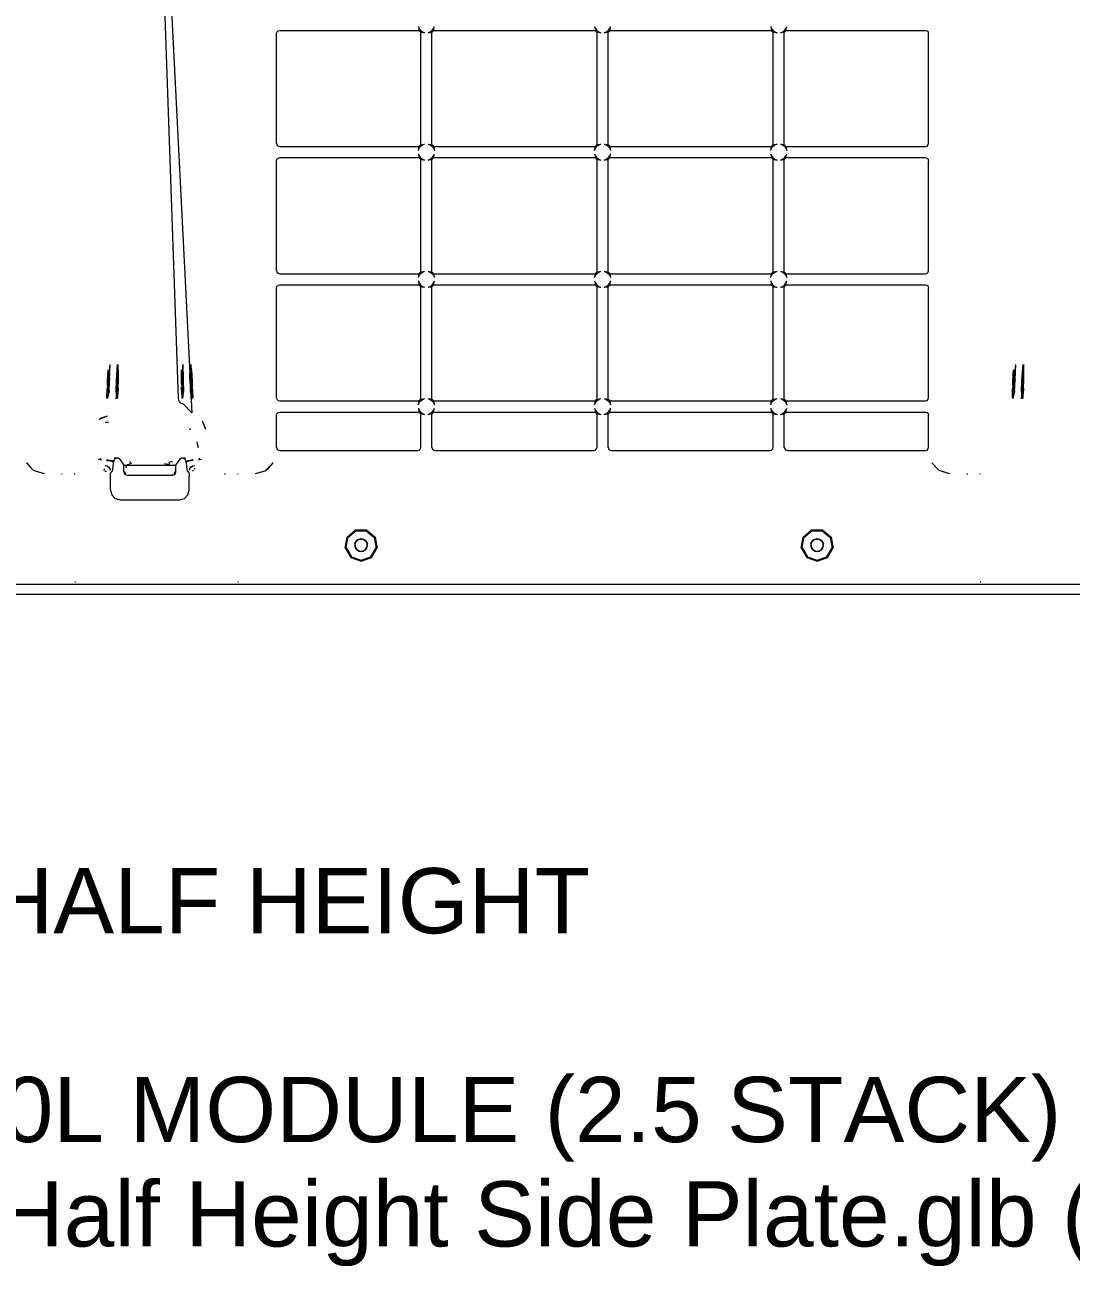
# Model space of a CAD drawing. Header units: millimetres. Extents: x 0 to 1729, y -270 to 583.
# Drawn here: x 610.7 to 931.4, y -206 to 174.5 of the extents above; entities that cross this region are included whole.
import ezdxf

# ---------------------------------------------------------------- set-up
doc = ezdxf.new("R2010")
doc.units = ezdxf.units.MM
doc.layers.add('OUTLINE', color=7, linetype='Continuous')
doc.layers.add('TITLE', color=7, linetype='Continuous')
doc.styles.add('ARIAL', font='arial.ttf')

msp = doc.modelspace()

# ---------------------------------------------------------------- linework, layer by layer
at = {"layer": 'OUTLINE', "lineweight": 13}
for p, q in [((649, 310.15), (657.72, 59.91)), ((649, 310.15), (661.87, 55.57)), ((687.81, 171.81), (687.95, 172.3)), ((687.81, 138.19), (687.81, 171.81)), ((687.95, 172.3), (688.31, 172.67)), ((688.31, 172.67), (688.82, 172.8)), ((688.82, 172.8), (731.46, 172.8)), ((731.3, 173.98), (731.35, 173.8)), ((731.3, 173.98), (731.46, 173.49)), ((731.35, 173.8), (731.4, 173.64)), ((731.4, 173.64), (731.44, 173.53)), ((731.44, 173.53), (731.46, 173.48)), ((731.46, 173.49), (731.98, 172.73)), ((731.46, 173.48), (731.46, 172.8)), ((731.46, 172.8), (731.64, 172.59)), ((731.64, 172.59), (731.84, 172.39)), ((731.84, 172.39), (732.05, 172.21)), ((731.98, 172.73), (732.74, 172.21)), ((732.05, 137.79), (732.05, 172.21)), ((732.05, 172.21), (732.73, 172.21)), ((732.73, 172.21), (732.78, 172.19)), ((732.74, 172.21), (733.23, 172.05)), ((732.78, 172.19), (732.89, 172.15)), ((732.89, 172.15), (733.05, 172.1)), ((733.05, 172.1), (733.23, 172.05)), ((734.27, 172.05), (734.76, 172.21)), ((734.27, 172.05), (734.45, 172.1)), ((734.45, 172.1), (734.61, 172.15)), ((734.61, 172.15), (734.72, 172.19)), ((734.72, 172.19), (734.77, 172.21)), ((734.76, 172.21), (735.52, 172.73)), ((734.77, 172.21), (735.45, 172.21)), ((735.45, 172.21), (735.66, 172.39)), ((735.45, 137.79), (735.45, 172.21)), ((735.52, 172.73), (736.04, 173.49)), ((735.66, 172.39), (735.86, 172.59)), ((735.86, 172.59), (736.04, 172.8)), ((736.04, 173.49), (736.2, 173.98)), ((736.04, 173.48), (736.06, 173.53)), ((736.04, 172.8), (736.04, 173.48)), ((736.04, 172.8), (785.46, 172.8)), ((736.06, 173.53), (736.1, 173.64)), ((736.1, 173.64), (736.15, 173.8)), ((736.15, 173.8), (736.2, 173.98)), ((785.3, 173.98), (785.35, 173.8)), ((785.3, 173.98), (785.46, 173.49)), ((785.35, 173.8), (785.4, 173.64)), ((785.4, 173.64), (785.44, 173.53)), ((785.44, 173.53), (785.46, 173.48)), ((785.46, 173.49), (785.98, 172.73)), ((785.46, 173.48), (785.46, 172.8)), ((785.46, 172.8), (785.64, 172.59)), ((785.64, 172.59), (785.84, 172.39)), ((785.84, 172.39), (786.05, 172.21)), ((785.98, 172.73), (786.74, 172.21)), ((786.05, 137.79), (786.05, 172.21)), ((786.05, 172.21), (786.73, 172.21)), ((786.73, 172.21), (786.78, 172.19)), ((786.74, 172.21), (787.23, 172.05)), ((786.78, 172.19), (786.89, 172.15)), ((786.89, 172.15), (787.05, 172.1)), ((787.05, 172.1), (787.23, 172.05)), ((788.27, 172.05), (788.76, 172.21)), ((788.27, 172.05), (788.45, 172.1)), ((788.45, 172.1), (788.61, 172.15)), ((788.61, 172.15), (788.72, 172.19)), ((788.72, 172.19), (788.77, 172.21)), ((788.76, 172.21), (789.52, 172.73)), ((788.77, 172.21), (789.45, 172.21)), ((789.45, 172.21), (789.66, 172.39)), ((789.45, 137.79), (789.45, 172.21)), ((789.52, 172.73), (790.04, 173.49)), ((789.66, 172.39), (789.86, 172.59)), ((789.86, 172.59), (790.04, 172.8)), ((790.04, 173.49), (790.2, 173.98)), ((790.04, 173.48), (790.06, 173.53)), ((790.04, 172.8), (790.04, 173.48)), ((790.04, 172.8), (839.46, 172.8)), ((790.06, 173.53), (790.1, 173.64)), ((790.1, 173.64), (790.15, 173.8)), ((790.15, 173.8), (790.2, 173.98)), ((839.3, 173.98), (839.35, 173.8)), ((839.3, 173.98), (839.46, 173.49)), ((839.35, 173.8), (839.4, 173.64)), ((839.4, 173.64), (839.44, 173.53)), ((839.44, 173.53), (839.46, 173.48)), ((839.46, 173.49), (839.98, 172.73)), ((839.46, 173.48), (839.46, 172.8)), ((839.46, 172.8), (839.64, 172.59)), ((839.64, 172.59), (839.84, 172.39)), ((839.84, 172.39), (840.05, 172.21)), ((839.98, 172.73), (840.74, 172.21)), ((840.05, 137.79), (840.05, 172.21)), ((840.05, 172.21), (840.73, 172.21)), ((840.73, 172.21), (840.78, 172.19)), ((840.74, 172.21), (841.23, 172.05)), ((840.78, 172.19), (840.89, 172.15)), ((840.89, 172.15), (841.05, 172.1)), ((841.05, 172.1), (841.23, 172.05)), ((842.27, 172.05), (842.76, 172.21)), ((842.27, 172.05), (842.45, 172.1)), ((842.45, 172.1), (842.61, 172.15)), ((842.61, 172.15), (842.72, 172.19)), ((842.72, 172.19), (842.77, 172.21)), ((842.76, 172.21), (843.52, 172.73)), ((842.77, 172.21), (843.45, 172.21)), ((843.45, 172.21), (843.66, 172.39)), ((843.45, 137.79), (843.45, 172.21)), ((843.52, 172.73), (844.04, 173.49)), ((843.66, 172.39), (843.86, 172.59)), ((843.86, 172.59), (844.04, 172.8)), ((844.04, 173.49), (844.2, 173.98)), ((844.04, 173.48), (844.06, 173.53)), ((844.04, 172.8), (844.04, 173.48)), ((844.04, 172.8), (886.68, 172.8)), ((844.06, 173.53), (844.1, 173.64)), ((844.1, 173.64), (844.15, 173.8)), ((844.15, 173.8), (844.2, 173.98)), ((886.68, 172.8), (887.19, 172.67)), ((887.19, 172.67), (887.55, 172.3)), ((887.55, 172.3), (887.69, 171.81)), ((887.69, 138.19), (887.69, 171.81)), ((687.81, 138.19), (687.95, 137.7)), ((687.95, 137.7), (688.31, 137.33)), ((688.31, 137.33), (688.82, 137.2)), ((688.82, 137.2), (731.46, 137.2)), ((731.46, 137.2), (731.64, 137.41)), ((731.46, 136.51), (731.98, 137.27)), ((731.46, 136.52), (731.46, 137.2)), ((731.64, 137.41), (731.84, 137.61)), ((731.84, 137.61), (732.05, 137.79)), ((731.98, 137.27), (732.74, 137.79)), ((732.05, 137.79), (732.73, 137.79)), ((732.73, 137.79), (732.78, 137.81)), ((732.74, 137.79), (733.23, 137.95)), ((732.78, 137.81), (732.89, 137.85)), ((732.89, 137.85), (733.05, 137.9)), ((733.05, 137.9), (733.23, 137.95)), ((734.27, 137.95), (734.45, 137.9)), ((734.27, 137.95), (734.76, 137.79)), ((734.45, 137.9), (734.61, 137.85)), ((734.61, 137.85), (734.72, 137.81)), ((734.72, 137.81), (734.77, 137.79)), ((734.76, 137.79), (735.52, 137.27)), ((734.77, 137.79), (735.45, 137.79)), ((735.45, 137.79), (735.66, 137.61)), ((735.52, 137.27), (736.04, 136.51)), ((735.66, 137.61), (735.86, 137.41)), ((735.86, 137.41), (736.04, 137.2)), ((736.04, 137.2), (736.04, 136.52)), ((736.04, 137.2), (785.46, 137.2)), ((785.46, 137.2), (785.64, 137.41)), ((785.46, 136.51), (785.98, 137.27)), ((785.46, 136.52), (785.46, 137.2)), ((785.64, 137.41), (785.84, 137.61)), ((785.84, 137.61), (786.05, 137.79)), ((785.98, 137.27), (786.74, 137.79)), ((786.05, 137.79), (786.73, 137.79)), ((786.73, 137.79), (786.78, 137.81)), ((786.74, 137.79), (787.23, 137.95)), ((786.78, 137.81), (786.89, 137.85)), ((786.89, 137.85), (787.05, 137.9)), ((787.05, 137.9), (787.23, 137.95)), ((788.27, 137.95), (788.45, 137.9)), ((788.27, 137.95), (788.76, 137.79)), ((788.45, 137.9), (788.61, 137.85)), ((788.61, 137.85), (788.72, 137.81)), ((788.72, 137.81), (788.77, 137.79)), ((788.76, 137.79), (789.52, 137.27)), ((788.77, 137.79), (789.45, 137.79)), ((789.45, 137.79), (789.66, 137.61)), ((789.52, 137.27), (790.04, 136.51)), ((789.66, 137.61), (789.86, 137.41)), ((789.86, 137.41), (790.04, 137.2)), ((790.04, 137.2), (790.04, 136.52)), ((790.04, 137.2), (839.46, 137.2)), ((839.46, 137.2), (839.64, 137.41)), ((839.46, 136.51), (839.98, 137.27)), ((839.46, 136.52), (839.46, 137.2)), ((839.64, 137.41), (839.84, 137.61)), ((839.84, 137.61), (840.05, 137.79)), ((839.98, 137.27), (840.74, 137.79)), ((840.05, 137.79), (840.73, 137.79)), ((840.73, 137.79), (840.78, 137.81)), ((840.74, 137.79), (841.23, 137.95)), ((840.78, 137.81), (840.89, 137.85)), ((840.89, 137.85), (841.05, 137.9)), ((841.05, 137.9), (841.23, 137.95)), ((842.27, 137.95), (842.45, 137.9)), ((842.27, 137.95), (842.76, 137.79)), ((842.45, 137.9), (842.61, 137.85)), ((842.61, 137.85), (842.72, 137.81)), ((842.72, 137.81), (842.77, 137.79)), ((842.76, 137.79), (843.52, 137.27)), ((842.77, 137.79), (843.45, 137.79)), ((843.45, 137.79), (843.66, 137.61)), ((843.52, 137.27), (844.04, 136.51)), ((843.66, 137.61), (843.86, 137.41)), ((843.86, 137.41), (844.04, 137.2)), ((844.04, 137.2), (844.04, 136.52)), ((844.04, 137.2), (886.68, 137.2)), ((886.68, 137.2), (887.19, 137.33)), ((887.19, 137.33), (887.55, 137.7)), ((887.55, 137.7), (887.69, 138.19)), ((687.81, 132.81), (687.95, 133.3)), ((687.95, 133.3), (688.31, 133.67)), ((688.31, 133.67), (688.82, 133.8)), ((688.82, 133.8), (731.46, 133.8)), ((731.3, 136.02), (731.46, 136.51)), ((731.3, 136.02), (731.35, 136.2)), ((731.3, 134.98), (731.35, 134.8)), ((731.3, 134.98), (731.46, 134.49)), ((731.35, 136.2), (731.4, 136.36)), ((731.35, 134.8), (731.4, 134.64)), ((731.4, 136.36), (731.44, 136.47)), ((731.4, 134.64), (731.44, 134.53)), ((731.44, 136.47), (731.46, 136.52)), ((731.44, 134.53), (731.46, 134.48)), ((731.46, 134.49), (731.98, 133.73)), ((731.46, 134.48), (731.46, 133.8)), ((731.46, 133.8), (731.64, 133.59)), ((731.64, 133.59), (731.84, 133.39)), ((731.84, 133.39), (732.05, 133.21)), ((731.98, 133.73), (732.74, 133.21)), ((732.05, 98.79), (732.05, 133.21)), ((732.05, 133.21), (732.73, 133.21)), ((732.73, 133.21), (732.78, 133.19)), ((732.74, 133.21), (733.23, 133.05)), ((732.78, 133.19), (732.89, 133.15)), ((734.27, 133.05), (734.76, 133.21)), ((734.61, 133.15), (734.72, 133.19)), ((734.72, 133.19), (734.77, 133.21)), ((734.76, 133.21), (735.52, 133.73)), ((734.77, 133.21), (735.45, 133.21)), ((735.45, 133.21), (735.66, 133.39)), ((735.45, 98.79), (735.45, 133.21)), ((735.52, 133.73), (736.04, 134.49)), ((735.66, 133.39), (735.86, 133.59)), ((735.86, 133.59), (736.04, 133.8)), ((736.04, 136.52), (736.06, 136.47)), ((736.04, 136.51), (736.2, 136.02)), ((736.04, 134.49), (736.2, 134.98)), ((736.04, 134.48), (736.06, 134.53)), ((736.04, 133.8), (736.04, 134.48)), ((736.04, 133.8), (785.46, 133.8)), ((736.06, 136.47), (736.1, 136.36)), ((736.06, 134.53), (736.1, 134.64)), ((736.1, 136.36), (736.15, 136.2)), ((736.1, 134.64), (736.15, 134.8)), ((736.15, 136.2), (736.2, 136.02)), ((736.15, 134.8), (736.2, 134.98)), ((785.3, 136.02), (785.46, 136.51)), ((785.3, 136.02), (785.35, 136.2)), ((785.3, 134.98), (785.35, 134.8)), ((785.3, 134.98), (785.46, 134.49)), ((785.35, 136.2), (785.4, 136.36)), ((785.35, 134.8), (785.4, 134.64)), ((785.4, 136.36), (785.44, 136.47)), ((785.4, 134.64), (785.44, 134.53)), ((785.44, 136.47), (785.46, 136.52)), ((785.44, 134.53), (785.46, 134.48)), ((785.46, 134.49), (785.98, 133.73)), ((785.46, 134.48), (785.46, 133.8)), ((785.46, 133.8), (785.64, 133.59)), ((785.64, 133.59), (785.84, 133.39)), ((785.84, 133.39), (786.05, 133.21)), ((785.98, 133.73), (786.74, 133.21)), ((786.05, 98.79), (786.05, 133.21)), ((786.05, 133.21), (786.73, 133.21)), ((786.73, 133.21), (786.78, 133.19)), ((786.74, 133.21), (787.23, 133.05)), ((786.78, 133.19), (786.89, 133.15)), ((788.27, 133.05), (788.76, 133.21)), ((788.61, 133.15), (788.72, 133.19)), ((788.72, 133.19), (788.77, 133.21)), ((788.76, 133.21), (789.52, 133.73)), ((788.77, 133.21), (789.45, 133.21)), ((789.45, 133.21), (789.66, 133.39)), ((789.45, 98.79), (789.45, 133.21)), ((789.52, 133.73), (790.04, 134.49)), ((789.66, 133.39), (789.86, 133.59)), ((789.86, 133.59), (790.04, 133.8)), ((790.04, 136.52), (790.06, 136.47)), ((790.04, 136.51), (790.2, 136.02)), ((790.04, 134.49), (790.2, 134.98)), ((790.04, 134.48), (790.06, 134.53)), ((790.04, 133.8), (790.04, 134.48)), ((790.04, 133.8), (839.46, 133.8)), ((790.06, 136.47), (790.1, 136.36)), ((790.06, 134.53), (790.1, 134.64)), ((790.1, 136.36), (790.15, 136.2)), ((790.1, 134.64), (790.15, 134.8)), ((790.15, 136.2), (790.2, 136.02)), ((790.15, 134.8), (790.2, 134.98)), ((839.3, 136.02), (839.46, 136.51)), ((839.3, 136.02), (839.35, 136.2)), ((839.3, 134.98), (839.35, 134.8)), ((839.3, 134.98), (839.46, 134.49)), ((839.35, 136.2), (839.4, 136.36)), ((839.35, 134.8), (839.4, 134.64)), ((839.4, 136.36), (839.44, 136.47)), ((839.4, 134.64), (839.44, 134.53)), ((839.44, 136.47), (839.46, 136.52)), ((839.44, 134.53), (839.46, 134.48)), ((839.46, 134.49), (839.98, 133.73)), ((839.46, 134.48), (839.46, 133.8)), ((839.46, 133.8), (839.64, 133.59)), ((839.64, 133.59), (839.84, 133.39)), ((839.84, 133.39), (840.05, 133.21)), ((839.98, 133.73), (840.74, 133.21)), ((840.05, 98.79), (840.05, 133.21)), ((840.05, 133.21), (840.73, 133.21)), ((840.73, 133.21), (840.78, 133.19)), ((840.74, 133.21), (841.23, 133.05)), ((840.78, 133.19), (840.89, 133.15)), ((842.27, 133.05), (842.76, 133.21)), ((842.61, 133.15), (842.72, 133.19)), ((842.72, 133.19), (842.77, 133.21)), ((842.76, 133.21), (843.52, 133.73)), ((842.77, 133.21), (843.45, 133.21)), ((843.45, 133.21), (843.66, 133.39)), ((843.45, 98.79), (843.45, 133.21)), ((843.52, 133.73), (844.04, 134.49)), ((843.66, 133.39), (843.86, 133.59)), ((843.86, 133.59), (844.04, 133.8)), ((844.04, 136.52), (844.06, 136.47)), ((844.04, 136.51), (844.2, 136.02)), ((844.04, 134.49), (844.2, 134.98)), ((844.04, 134.48), (844.06, 134.53)), ((844.04, 133.8), (844.04, 134.48)), ((844.04, 133.8), (886.68, 133.8)), ((844.06, 136.47), (844.1, 136.36)), ((844.06, 134.53), (844.1, 134.64)), ((844.1, 136.36), (844.15, 136.2)), ((844.1, 134.64), (844.15, 134.8)), ((844.15, 136.2), (844.2, 136.02)), ((844.15, 134.8), (844.2, 134.98)), ((886.68, 133.8), (887.19, 133.67)), ((887.19, 133.67), (887.55, 133.3)), ((887.55, 133.3), (887.69, 132.81)), ((687.81, 99.19), (687.81, 132.81)), ((732.89, 133.15), (733.05, 133.1)), ((733.05, 133.1), (733.23, 133.05)), ((734.27, 133.05), (734.45, 133.1)), ((734.45, 133.1), (734.61, 133.15)), ((786.89, 133.15), (787.05, 133.1)), ((787.05, 133.1), (787.23, 133.05)), ((788.27, 133.05), (788.45, 133.1)), ((788.45, 133.1), (788.61, 133.15)), ((840.89, 133.15), (841.05, 133.1)), ((841.05, 133.1), (841.23, 133.05)), ((842.27, 133.05), (842.45, 133.1)), ((842.45, 133.1), (842.61, 133.15)), ((887.69, 99.19), (887.69, 132.81)), ((687.81, 99.19), (687.95, 98.7)), ((732.74, 98.79), (733.23, 98.95)), ((733.05, 98.9), (733.23, 98.95)), ((734.27, 98.95), (734.45, 98.9)), ((734.27, 98.95), (734.76, 98.79)), ((786.74, 98.79), (787.23, 98.95)), ((787.05, 98.9), (787.23, 98.95)), ((788.27, 98.95), (788.45, 98.9)), ((788.27, 98.95), (788.76, 98.79)), ((840.74, 98.79), (841.23, 98.95)), ((841.05, 98.9), (841.23, 98.95)), ((842.27, 98.95), (842.45, 98.9)), ((842.27, 98.95), (842.76, 98.79)), ((887.55, 98.7), (887.69, 99.19)), ((687.95, 98.7), (688.31, 98.33)), ((688.31, 98.33), (688.82, 98.2)), ((688.82, 98.2), (731.46, 98.2)), ((731.3, 97.02), (731.46, 97.51)), ((731.3, 97.02), (731.35, 97.2)), ((731.3, 95.98), (731.35, 95.8)), ((731.3, 95.98), (731.46, 95.49)), ((731.35, 97.2), (731.4, 97.36)), ((731.35, 95.8), (731.4, 95.64)), ((731.4, 97.36), (731.44, 97.47)), ((731.4, 95.64), (731.44, 95.53)), ((731.44, 97.47), (731.46, 97.52)), ((731.44, 95.53), (731.46, 95.48)), ((731.46, 98.2), (731.64, 98.41)), ((731.46, 97.51), (731.98, 98.27)), ((731.46, 97.52), (731.46, 98.2)), ((731.46, 95.49), (731.98, 94.73)), ((731.46, 95.48), (731.46, 94.8)), ((731.64, 98.41), (731.84, 98.61)), ((731.84, 98.61), (732.05, 98.79)), ((731.98, 98.27), (732.74, 98.79)), ((732.05, 98.79), (732.73, 98.79)), ((732.73, 98.79), (732.78, 98.81)), ((732.78, 98.81), (732.89, 98.85)), ((732.89, 98.85), (733.05, 98.9)), ((734.45, 98.9), (734.61, 98.85)), ((734.61, 98.85), (734.72, 98.81)), ((734.72, 98.81), (734.77, 98.79)), ((734.76, 98.79), (735.52, 98.27)), ((734.77, 98.79), (735.45, 98.79)), ((735.45, 98.79), (735.66, 98.61)), ((735.52, 98.27), (736.04, 97.51)), ((735.52, 94.73), (736.04, 95.49)), ((735.66, 98.61), (735.86, 98.41)), ((735.86, 98.41), (736.04, 98.2)), ((736.04, 98.2), (736.04, 97.52)), ((736.04, 98.2), (785.46, 98.2)), ((736.04, 97.52), (736.06, 97.47)), ((736.04, 97.51), (736.2, 97.02)), ((736.04, 95.49), (736.2, 95.98)), ((736.04, 95.48), (736.06, 95.53)), ((736.04, 94.8), (736.04, 95.48)), ((736.06, 97.47), (736.1, 97.36)), ((736.06, 95.53), (736.1, 95.64)), ((736.1, 97.36), (736.15, 97.2)), ((736.1, 95.64), (736.15, 95.8)), ((736.15, 97.2), (736.2, 97.02)), ((736.15, 95.8), (736.2, 95.98)), ((785.3, 97.02), (785.46, 97.51)), ((785.3, 97.02), (785.35, 97.2)), ((785.3, 95.98), (785.35, 95.8)), ((785.3, 95.98), (785.46, 95.49)), ((785.35, 97.2), (785.4, 97.36)), ((785.35, 95.8), (785.4, 95.64)), ((785.4, 97.36), (785.44, 97.47)), ((785.4, 95.64), (785.44, 95.53)), ((785.44, 97.47), (785.46, 97.52)), ((785.44, 95.53), (785.46, 95.48)), ((785.46, 98.2), (785.64, 98.41)), ((785.46, 97.51), (785.98, 98.27)), ((785.46, 97.52), (785.46, 98.2)), ((785.46, 95.49), (785.98, 94.73)), ((785.46, 95.48), (785.46, 94.8)), ((785.64, 98.41), (785.84, 98.61)), ((785.84, 98.61), (786.05, 98.79)), ((785.98, 98.27), (786.74, 98.79)), ((786.05, 98.79), (786.73, 98.79)), ((786.73, 98.79), (786.78, 98.81)), ((786.78, 98.81), (786.89, 98.85)), ((786.89, 98.85), (787.05, 98.9)), ((788.45, 98.9), (788.61, 98.85)), ((788.61, 98.85), (788.72, 98.81)), ((788.72, 98.81), (788.77, 98.79)), ((788.76, 98.79), (789.52, 98.27)), ((788.77, 98.79), (789.45, 98.79)), ((789.45, 98.79), (789.66, 98.61)), ((789.52, 98.27), (790.04, 97.51)), ((789.52, 94.73), (790.04, 95.49)), ((789.66, 98.61), (789.86, 98.41)), ((789.86, 98.41), (790.04, 98.2)), ((790.04, 98.2), (790.04, 97.52)), ((790.04, 98.2), (839.46, 98.2)), ((790.04, 97.52), (790.06, 97.47)), ((790.04, 97.51), (790.2, 97.02)), ((790.04, 95.49), (790.2, 95.98)), ((790.04, 95.48), (790.06, 95.53)), ((790.04, 94.8), (790.04, 95.48)), ((790.06, 97.47), (790.1, 97.36)), ((790.06, 95.53), (790.1, 95.64)), ((790.1, 97.36), (790.15, 97.2)), ((790.1, 95.64), (790.15, 95.8)), ((790.15, 97.2), (790.2, 97.02)), ((790.15, 95.8), (790.2, 95.98)), ((839.3, 97.02), (839.46, 97.51)), ((839.3, 97.02), (839.35, 97.2)), ((839.3, 95.98), (839.35, 95.8)), ((839.3, 95.98), (839.46, 95.49)), ((839.35, 97.2), (839.4, 97.36)), ((839.35, 95.8), (839.4, 95.64)), ((839.4, 97.36), (839.44, 97.47)), ((839.4, 95.64), (839.44, 95.53)), ((839.44, 97.47), (839.46, 97.52)), ((839.44, 95.53), (839.46, 95.48)), ((839.46, 98.2), (839.64, 98.41)), ((839.46, 97.51), (839.98, 98.27)), ((839.46, 97.52), (839.46, 98.2)), ((839.46, 95.49), (839.98, 94.73)), ((839.46, 95.48), (839.46, 94.8)), ((839.64, 98.41), (839.84, 98.61)), ((839.84, 98.61), (840.05, 98.79)), ((839.98, 98.27), (840.74, 98.79)), ((840.05, 98.79), (840.73, 98.79)), ((840.73, 98.79), (840.78, 98.81)), ((840.78, 98.81), (840.89, 98.85)), ((840.89, 98.85), (841.05, 98.9)), ((842.45, 98.9), (842.61, 98.85)), ((842.61, 98.85), (842.72, 98.81)), ((842.72, 98.81), (842.77, 98.79)), ((842.76, 98.79), (843.52, 98.27)), ((842.77, 98.79), (843.45, 98.79)), ((843.45, 98.79), (843.66, 98.61)), ((843.52, 98.27), (844.04, 97.51)), ((843.52, 94.73), (844.04, 95.49)), ((843.66, 98.61), (843.86, 98.41)), ((843.86, 98.41), (844.04, 98.2)), ((844.04, 98.2), (844.04, 97.52)), ((844.04, 98.2), (886.68, 98.2)), ((844.04, 97.52), (844.06, 97.47)), ((844.04, 97.51), (844.2, 97.02)), ((844.04, 95.49), (844.2, 95.98)), ((844.04, 95.48), (844.06, 95.53)), ((844.04, 94.8), (844.04, 95.48)), ((844.06, 97.47), (844.1, 97.36)), ((844.06, 95.53), (844.1, 95.64)), ((844.1, 97.36), (844.15, 97.2)), ((844.1, 95.64), (844.15, 95.8)), ((844.15, 97.2), (844.2, 97.02)), ((844.15, 95.8), (844.2, 95.98)), ((886.68, 98.2), (887.19, 98.33)), ((887.19, 98.33), (887.55, 98.7)), ((687.81, 93.81), (687.95, 94.3)), ((687.81, 60.19), (687.81, 93.81)), ((687.95, 94.3), (688.31, 94.67)), ((688.31, 94.67), (688.82, 94.8)), ((688.82, 94.8), (731.46, 94.8)), ((731.46, 94.8), (731.64, 94.59)), ((731.64, 94.59), (731.84, 94.39)), ((731.84, 94.39), (732.05, 94.21)), ((731.98, 94.73), (732.74, 94.21)), ((732.05, 59.79), (732.05, 94.21)), ((732.05, 94.21), (732.73, 94.21)), ((732.73, 94.21), (732.78, 94.19)), ((732.74, 94.21), (733.23, 94.05)), ((732.78, 94.19), (732.89, 94.15)), ((732.89, 94.15), (733.05, 94.1)), ((733.05, 94.1), (733.23, 94.05)), ((734.27, 94.05), (734.76, 94.21)), ((734.27, 94.05), (734.45, 94.1)), ((734.45, 94.1), (734.61, 94.15)), ((734.61, 94.15), (734.72, 94.19)), ((734.72, 94.19), (734.77, 94.21)), ((734.76, 94.21), (735.52, 94.73)), ((734.77, 94.21), (735.45, 94.21)), ((735.45, 94.21), (735.66, 94.39)), ((735.45, 59.79), (735.45, 94.21)), ((735.66, 94.39), (735.86, 94.59)), ((735.86, 94.59), (736.04, 94.8)), ((736.04, 94.8), (785.46, 94.8)), ((785.46, 94.8), (785.64, 94.59)), ((785.64, 94.59), (785.84, 94.39)), ((785.84, 94.39), (786.05, 94.21)), ((785.98, 94.73), (786.74, 94.21)), ((786.05, 59.79), (786.05, 94.21)), ((786.05, 94.21), (786.73, 94.21)), ((786.73, 94.21), (786.78, 94.19)), ((786.74, 94.21), (787.23, 94.05)), ((786.78, 94.19), (786.89, 94.15)), ((786.89, 94.15), (787.05, 94.1)), ((787.05, 94.1), (787.23, 94.05)), ((788.27, 94.05), (788.76, 94.21)), ((788.27, 94.05), (788.45, 94.1)), ((788.45, 94.1), (788.61, 94.15)), ((788.61, 94.15), (788.72, 94.19)), ((788.72, 94.19), (788.77, 94.21)), ((788.76, 94.21), (789.52, 94.73)), ((788.77, 94.21), (789.45, 94.21)), ((789.45, 94.21), (789.66, 94.39)), ((789.45, 59.79), (789.45, 94.21)), ((789.66, 94.39), (789.86, 94.59)), ((789.86, 94.59), (790.04, 94.8)), ((790.04, 94.8), (839.46, 94.8)), ((839.46, 94.8), (839.64, 94.59)), ((839.64, 94.59), (839.84, 94.39)), ((839.84, 94.39), (840.05, 94.21)), ((839.98, 94.73), (840.74, 94.21)), ((840.05, 59.79), (840.05, 94.21)), ((840.05, 94.21), (840.73, 94.21)), ((840.73, 94.21), (840.78, 94.19)), ((840.74, 94.21), (841.23, 94.05)), ((840.78, 94.19), (840.89, 94.15)), ((840.89, 94.15), (841.05, 94.1)), ((841.05, 94.1), (841.23, 94.05)), ((842.27, 94.05), (842.76, 94.21)), ((842.27, 94.05), (842.45, 94.1)), ((842.45, 94.1), (842.61, 94.15)), ((842.61, 94.15), (842.72, 94.19)), ((842.72, 94.19), (842.77, 94.21)), ((842.76, 94.21), (843.52, 94.73)), ((842.77, 94.21), (843.45, 94.21)), ((843.45, 94.21), (843.66, 94.39)), ((843.45, 59.79), (843.45, 94.21)), ((843.66, 94.39), (843.86, 94.59)), ((843.86, 94.59), (844.04, 94.8)), ((844.04, 94.8), (886.68, 94.8)), ((886.68, 94.8), (887.19, 94.67)), ((887.19, 94.67), (887.55, 94.3)), ((887.55, 94.3), (887.69, 93.81)), ((887.69, 60.19), (887.69, 93.81)), ((636.01, 63.92), (636.24, 68.74)), ((636.03, 65.23), (636.24, 68.74)), ((636.42, 68.73), (636.53, 64.99)), ((636.55, 66.78), (636.86, 70.36)), ((636.69, 65.63), (636.86, 70.36)), ((638.74, 65.62), (639.13, 70.34)), ((638.85, 64.99), (639.21, 68.71)), ((639.17, 64.35), (639.31, 70.33)), ((639.24, 65.81), (639.31, 70.33)), ((639.27, 63.52), (639.39, 68.71)), ((639.35, 65.19), (639.39, 68.71)), ((658.61, 68.71), (658.65, 65.19)), ((658.61, 68.71), (658.72, 63.89)), ((658.79, 68.71), (659.15, 64.99)), ((659.04, 66.76), (659.12, 70.36)), ((659.12, 70.36), (659.26, 65.62)), ((661.31, 65.63), (661.38, 70.36)), ((661.47, 64.99), (661.58, 68.73)), ((661.57, 70.36), (661.81, 65.85)), ((661.57, 70.36), (661.84, 64.38)), ((661.76, 68.74), (661.97, 65.23)), ((661.76, 68.74), (662, 63.55)), ((913.51, 63.92), (913.74, 68.74)), ((913.53, 65.23), (913.74, 68.74)), ((913.92, 68.73), (914.03, 64.99)), ((914.05, 66.78), (914.36, 70.36)), ((914.19, 65.63), (914.36, 70.36)), ((916.24, 65.62), (916.63, 70.34)), ((916.35, 64.99), (916.71, 68.71)), ((916.67, 64.35), (916.81, 70.33)), ((916.74, 65.81), (916.81, 70.33)), ((916.77, 63.52), (916.89, 68.71)), ((916.85, 65.19), (916.89, 68.71)), ((636.01, 63.92), (636.03, 65.23)), ((636.13, 63.77), (636.19, 65.85)), ((636.19, 65.85), (636.27, 66.87)), ((636.29, 63.75), (636.53, 64.99)), ((636.39, 61.91), (636.53, 64.99)), ((636.41, 63.58), (636.69, 65.63)), ((636.51, 61.85), (636.69, 65.63)), ((636.55, 66.78), (636.69, 65.63)), ((638.67, 61.85), (638.74, 65.62)), ((638.74, 65.62), (638.89, 64.2)), ((638.79, 61.91), (638.85, 64.99)), ((638.85, 64.99), (638.99, 63.36)), ((639.17, 64.35), (639.24, 65.81)), ((639.27, 63.52), (639.35, 65.19)), ((658.65, 65.19), (658.72, 63.89)), ((658.76, 65.81), (658.77, 66.84)), ((658.76, 65.81), (658.84, 63.74)), ((659, 63.74), (659.15, 64.99)), ((659.04, 66.76), (659.26, 65.62)), ((659.12, 63.57), (659.26, 65.62)), ((659.15, 64.99), (659.21, 61.91)), ((659.26, 65.62), (659.33, 61.85)), ((661.31, 65.63), (661.49, 61.85)), ((661.31, 65.63), (661.56, 64.21)), ((661.47, 64.99), (661.61, 61.91)), ((661.47, 64.99), (661.72, 63.37)), ((661.81, 65.85), (661.84, 64.38)), ((661.97, 65.23), (662, 63.55)), ((913.51, 63.92), (913.53, 65.23)), ((913.63, 63.77), (913.69, 65.85)), ((913.69, 65.85), (913.77, 66.87)), ((913.79, 63.75), (914.03, 64.99)), ((913.89, 61.91), (914.03, 64.99)), ((913.91, 63.58), (914.19, 65.63)), ((914.01, 61.85), (914.19, 65.63)), ((914.05, 66.78), (914.19, 65.63)), ((916.17, 61.85), (916.24, 65.62)), ((916.24, 65.62), (916.39, 64.2)), ((916.29, 61.91), (916.35, 64.99)), ((916.35, 64.99), (916.49, 63.36)), ((916.67, 64.35), (916.74, 65.81)), ((916.77, 63.52), (916.85, 65.19)), ((635.84, 60.17), (636, 63.55)), ((635.84, 60.17), (635.89, 62.3)), ((635.89, 62.3), (636, 63.55)), ((635.93, 60.16), (636.1, 63.2)), ((635.93, 60.16), (636.01, 62.26)), ((636.01, 62.26), (636.1, 63.2)), ((636.02, 59.99), (636.39, 61.91)), ((636.11, 59.97), (636.51, 61.85)), ((636.28, 63.37), (636.29, 63.75)), ((636.28, 63.37), (636.39, 61.91)), ((636.38, 63), (636.41, 63.58)), ((636.38, 63), (636.51, 61.85)), ((638.67, 61.85), (638.88, 63.57)), ((638.67, 61.85), (638.68, 59.9)), ((638.67, 61.85), (638.85, 61.2)), ((638.68, 59.9), (638.85, 61.2)), ((638.79, 61.91), (638.99, 62.98)), ((638.79, 61.91), (639.02, 59.99)), ((638.88, 63.57), (638.89, 64.2)), ((638.99, 62.98), (638.99, 63.36)), ((639.13, 61.43), (639.17, 62.23)), ((639.16, 63.74), (639.17, 62.23)), ((639.2, 60.15), (639.27, 63.15)), ((639.2, 60.15), (639.29, 62.27)), ((639.27, 63.15), (639.29, 62.27)), ((658.71, 62.27), (658.73, 63.52)), ((658.71, 62.27), (658.8, 60.15)), ((658.73, 63.52), (658.8, 60.15)), ((658.83, 62.23), (658.85, 63.15)), ((658.83, 62.23), (658.89, 60.13)), ((658.85, 63.15), (658.89, 60.13)), ((658.98, 59.99), (659.21, 61.91)), ((659, 63.74), (659.01, 63.36)), ((659.01, 63.36), (659.21, 61.91)), ((659.07, 59.96), (659.33, 61.85)), ((659.12, 63.57), (659.13, 62.97)), ((659.13, 62.97), (659.33, 61.85)), ((661.49, 61.85), (661.59, 63.58)), ((661.49, 61.85), (661.63, 59.9)), ((661.49, 61.85), (661.72, 61.2)), ((661.56, 64.21), (661.59, 63.58)), ((661.61, 61.91), (661.74, 63)), ((661.61, 61.91), (661.98, 59.99)), ((661.63, 59.9), (661.72, 61.2)), ((661.72, 63.37), (661.74, 63)), ((661.87, 63.77), (661.99, 62.26)), ((661.99, 62.26), (662, 61.46)), ((662.02, 63.19), (662.11, 62.3)), ((662.02, 63.19), (662.16, 60.17)), ((662.11, 62.3), (662.16, 60.17)), ((913.34, 60.17), (913.5, 63.55)), ((913.34, 60.17), (913.39, 62.3)), ((913.39, 62.3), (913.5, 63.55)), ((913.43, 60.16), (913.6, 63.2)), ((913.43, 60.16), (913.51, 62.26)), ((913.51, 62.26), (913.6, 63.2)), ((913.52, 59.99), (913.89, 61.91)), ((913.61, 59.97), (914.01, 61.85)), ((913.78, 63.37), (913.79, 63.75)), ((913.78, 63.37), (913.89, 61.91)), ((913.88, 63), (913.91, 63.58)), ((913.88, 63), (914.01, 61.85)), ((916.17, 61.85), (916.38, 63.57)), ((916.17, 61.85), (916.18, 59.9)), ((916.17, 61.85), (916.35, 61.2)), ((916.18, 59.9), (916.35, 61.2)), ((916.29, 61.91), (916.49, 62.98)), ((916.29, 61.91), (916.52, 59.99)), ((916.38, 63.57), (916.39, 64.2)), ((916.49, 62.98), (916.49, 63.36)), ((916.63, 61.43), (916.67, 62.23)), ((916.66, 63.74), (916.67, 62.23)), ((916.7, 60.15), (916.77, 63.15)), ((916.7, 60.15), (916.79, 62.27)), ((916.77, 63.15), (916.79, 62.27)), ((657.72, 59.91), (657.94, 59.12)), ((657.94, 59.12), (658.49, 58.55)), ((658.49, 58.55), (659.22, 58.34)), ((659.22, 58.34), (661.87, 55.57)), ((687.81, 60.19), (687.95, 59.7)), ((687.95, 59.7), (688.31, 59.33)), ((688.31, 59.33), (688.82, 59.2)), ((688.82, 59.2), (731.46, 59.2)), ((731.3, 58.02), (731.46, 58.51)), ((731.3, 58.02), (731.35, 58.2)), ((731.35, 58.2), (731.4, 58.36)), ((731.4, 58.36), (731.44, 58.47)), ((731.44, 58.47), (731.46, 58.52)), ((731.46, 59.2), (731.64, 59.41)), ((731.46, 58.51), (731.98, 59.27)), ((731.46, 58.52), (731.46, 59.2)), ((731.64, 59.41), (731.84, 59.61)), ((731.84, 59.61), (732.05, 59.79)), ((731.98, 59.27), (732.74, 59.79)), ((732.05, 59.79), (732.73, 59.79)), ((732.73, 59.79), (732.78, 59.81)), ((732.74, 59.79), (733.23, 59.95)), ((732.78, 59.81), (732.89, 59.85)), ((732.89, 59.85), (733.05, 59.9)), ((733.05, 59.9), (733.23, 59.95)), ((734.27, 59.95), (734.45, 59.9)), ((734.27, 59.95), (734.76, 59.79)), ((734.45, 59.9), (734.61, 59.85)), ((734.61, 59.85), (734.72, 59.81)), ((734.72, 59.81), (734.77, 59.79)), ((734.76, 59.79), (735.52, 59.27)), ((734.77, 59.79), (735.45, 59.79)), ((735.45, 59.79), (735.66, 59.61)), ((735.52, 59.27), (736.04, 58.51)), ((735.66, 59.61), (735.86, 59.41)), ((735.86, 59.41), (736.04, 59.2)), ((736.04, 59.2), (736.04, 58.52)), ((736.04, 59.2), (785.46, 59.2)), ((736.04, 58.52), (736.06, 58.47)), ((736.04, 58.51), (736.2, 58.02)), ((736.06, 58.47), (736.1, 58.36)), ((736.1, 58.36), (736.15, 58.2)), ((736.15, 58.2), (736.2, 58.02)), ((785.3, 58.02), (785.46, 58.51)), ((785.3, 58.02), (785.35, 58.2)), ((785.35, 58.2), (785.4, 58.36)), ((785.4, 58.36), (785.44, 58.47)), ((785.44, 58.47), (785.46, 58.52)), ((785.46, 59.2), (785.64, 59.41)), ((785.46, 58.51), (785.98, 59.27)), ((785.46, 58.52), (785.46, 59.2)), ((785.64, 59.41), (785.84, 59.61)), ((785.84, 59.61), (786.05, 59.79)), ((785.98, 59.27), (786.74, 59.79)), ((786.05, 59.79), (786.73, 59.79)), ((786.73, 59.79), (786.78, 59.81)), ((786.74, 59.79), (787.23, 59.95)), ((786.78, 59.81), (786.89, 59.85)), ((786.89, 59.85), (787.05, 59.9)), ((787.05, 59.9), (787.23, 59.95)), ((788.27, 59.95), (788.45, 59.9)), ((788.27, 59.95), (788.76, 59.79)), ((788.45, 59.9), (788.61, 59.85)), ((788.61, 59.85), (788.72, 59.81)), ((788.72, 59.81), (788.77, 59.79)), ((788.76, 59.79), (789.52, 59.27)), ((788.77, 59.79), (789.45, 59.79)), ((789.45, 59.79), (789.66, 59.61)), ((789.52, 59.27), (790.04, 58.51)), ((789.66, 59.61), (789.86, 59.41)), ((789.86, 59.41), (790.04, 59.2)), ((790.04, 59.2), (790.04, 58.52)), ((790.04, 59.2), (839.46, 59.2)), ((790.04, 58.52), (790.06, 58.47)), ((790.04, 58.51), (790.2, 58.02)), ((790.06, 58.47), (790.1, 58.36)), ((790.1, 58.36), (790.15, 58.2)), ((790.15, 58.2), (790.2, 58.02)), ((839.3, 58.02), (839.46, 58.51)), ((839.3, 58.02), (839.35, 58.2)), ((839.35, 58.2), (839.4, 58.36)), ((839.4, 58.36), (839.44, 58.47)), ((839.44, 58.47), (839.46, 58.52)), ((839.46, 59.2), (839.64, 59.41)), ((839.46, 58.51), (839.98, 59.27)), ((839.46, 58.52), (839.46, 59.2)), ((839.64, 59.41), (839.84, 59.61)), ((839.84, 59.61), (840.05, 59.79)), ((839.98, 59.27), (840.74, 59.79)), ((840.05, 59.79), (840.73, 59.79)), ((840.73, 59.79), (840.78, 59.81)), ((840.74, 59.79), (841.23, 59.95)), ((840.78, 59.81), (840.89, 59.85)), ((840.89, 59.85), (841.05, 59.9)), ((841.05, 59.9), (841.23, 59.95)), ((842.27, 59.95), (842.45, 59.9)), ((842.27, 59.95), (842.76, 59.79)), ((842.45, 59.9), (842.61, 59.85)), ((842.61, 59.85), (842.72, 59.81)), ((842.72, 59.81), (842.77, 59.79)), ((842.76, 59.79), (843.52, 59.27)), ((842.77, 59.79), (843.45, 59.79)), ((843.45, 59.79), (843.66, 59.61)), ((843.52, 59.27), (844.04, 58.51)), ((843.66, 59.61), (843.86, 59.41)), ((843.86, 59.41), (844.04, 59.2)), ((844.04, 59.2), (844.04, 58.52)), ((844.04, 59.2), (886.68, 59.2)), ((844.04, 58.52), (844.06, 58.47)), ((844.04, 58.51), (844.2, 58.02)), ((844.06, 58.47), (844.1, 58.36)), ((844.1, 58.36), (844.15, 58.2)), ((844.15, 58.2), (844.2, 58.02)), ((886.68, 59.2), (887.19, 59.33)), ((887.19, 59.33), (887.55, 59.7)), ((887.55, 59.7), (887.69, 60.19)), ((633.51, 53.65), (636.13, 54.67)), ((633.51, 53.65), (634.13, 53.98)), ((634.13, 53.98), (636.13, 54.67)), ((687.81, 54.81), (687.95, 55.3)), ((687.81, 45), (687.81, 54.81)), ((687.95, 55.3), (688.31, 55.67)), ((688.31, 55.67), (688.82, 55.8)), ((688.82, 55.8), (731.46, 55.8)), ((731.3, 56.98), (731.35, 56.8)), ((731.3, 56.98), (731.46, 56.49)), ((731.35, 56.8), (731.4, 56.64)), ((731.4, 56.64), (731.44, 56.53)), ((731.44, 56.53), (731.46, 56.48)), ((731.46, 56.49), (731.98, 55.73)), ((731.46, 56.48), (731.46, 55.8)), ((731.46, 55.8), (731.64, 55.59)), ((731.64, 55.59), (731.84, 55.39)), ((731.84, 55.39), (732.05, 55.21)), ((731.98, 55.73), (732.74, 55.21)), ((732.05, 45), (732.05, 55.21)), ((732.05, 55.21), (732.73, 55.21)), ((732.73, 55.21), (732.78, 55.19)), ((732.74, 55.21), (733.23, 55.05)), ((732.78, 55.19), (732.89, 55.15)), ((732.89, 55.15), (733.05, 55.1)), ((733.05, 55.1), (733.23, 55.05)), ((734.27, 55.05), (734.76, 55.21)), ((734.27, 55.05), (734.45, 55.1)), ((734.45, 55.1), (734.61, 55.15)), ((734.61, 55.15), (734.72, 55.19)), ((734.72, 55.19), (734.77, 55.21)), ((734.76, 55.21), (735.52, 55.73)), ((734.77, 55.21), (735.45, 55.21)), ((735.45, 55.21), (735.66, 55.39)), ((735.45, 45), (735.45, 55.21)), ((735.52, 55.73), (736.04, 56.49)), ((735.66, 55.39), (735.86, 55.59)), ((735.86, 55.59), (736.04, 55.8)), ((736.04, 56.49), (736.2, 56.98)), ((736.04, 56.48), (736.06, 56.53)), ((736.04, 55.8), (736.04, 56.48)), ((736.04, 55.8), (785.46, 55.8)), ((736.06, 56.53), (736.1, 56.64)), ((736.1, 56.64), (736.15, 56.8)), ((736.15, 56.8), (736.2, 56.98)), ((785.3, 56.98), (785.35, 56.8)), ((785.3, 56.98), (785.46, 56.49)), ((785.35, 56.8), (785.4, 56.64)), ((785.4, 56.64), (785.44, 56.53)), ((785.44, 56.53), (785.46, 56.48)), ((785.46, 56.49), (785.98, 55.73)), ((785.46, 56.48), (785.46, 55.8)), ((785.46, 55.8), (785.64, 55.59)), ((785.64, 55.59), (785.84, 55.39)), ((785.84, 55.39), (786.05, 55.21)), ((785.98, 55.73), (786.74, 55.21)), ((786.05, 45), (786.05, 55.21)), ((786.05, 55.21), (786.73, 55.21)), ((786.73, 55.21), (786.78, 55.19)), ((786.74, 55.21), (787.23, 55.05)), ((786.78, 55.19), (786.89, 55.15)), ((786.89, 55.15), (787.05, 55.1)), ((787.05, 55.1), (787.23, 55.05)), ((788.27, 55.05), (788.76, 55.21)), ((788.27, 55.05), (788.45, 55.1)), ((788.45, 55.1), (788.61, 55.15)), ((788.61, 55.15), (788.72, 55.19)), ((788.72, 55.19), (788.77, 55.21)), ((788.76, 55.21), (789.52, 55.73)), ((788.77, 55.21), (789.45, 55.21)), ((789.45, 55.21), (789.66, 55.39)), ((789.45, 45), (789.45, 55.21)), ((789.52, 55.73), (790.04, 56.49)), ((789.66, 55.39), (789.86, 55.59)), ((789.86, 55.59), (790.04, 55.8)), ((790.04, 56.49), (790.2, 56.98)), ((790.04, 56.48), (790.06, 56.53)), ((790.04, 55.8), (790.04, 56.48)), ((790.04, 55.8), (839.46, 55.8)), ((790.06, 56.53), (790.1, 56.64)), ((790.1, 56.64), (790.15, 56.8)), ((790.15, 56.8), (790.2, 56.98)), ((839.3, 56.98), (839.35, 56.8)), ((839.3, 56.98), (839.46, 56.49)), ((839.35, 56.8), (839.4, 56.64)), ((839.4, 56.64), (839.44, 56.53)), ((839.44, 56.53), (839.46, 56.48)), ((839.46, 56.49), (839.98, 55.73)), ((839.46, 56.48), (839.46, 55.8)), ((839.46, 55.8), (839.64, 55.59)), ((839.64, 55.59), (839.84, 55.39)), ((839.84, 55.39), (840.05, 55.21)), ((839.98, 55.73), (840.74, 55.21)), ((840.05, 45), (840.05, 55.21)), ((840.05, 55.21), (840.73, 55.21)), ((840.73, 55.21), (840.78, 55.19)), ((840.74, 55.21), (841.23, 55.05)), ((840.78, 55.19), (840.89, 55.15)), ((840.89, 55.15), (841.05, 55.1)), ((841.05, 55.1), (841.23, 55.05)), ((842.27, 55.05), (842.76, 55.21)), ((842.27, 55.05), (842.45, 55.1)), ((842.45, 55.1), (842.61, 55.15)), ((842.61, 55.15), (842.72, 55.19)), ((842.72, 55.19), (842.77, 55.21)), ((842.76, 55.21), (843.52, 55.73)), ((842.77, 55.21), (843.45, 55.21)), ((843.45, 55.21), (843.66, 55.39)), ((843.45, 45), (843.45, 55.21)), ((843.52, 55.73), (844.04, 56.49)), ((843.66, 55.39), (843.86, 55.59)), ((843.86, 55.59), (844.04, 55.8)), ((844.04, 56.49), (844.2, 56.98)), ((844.04, 56.48), (844.06, 56.53)), ((844.04, 55.8), (844.04, 56.48)), ((844.04, 55.8), (886.68, 55.8)), ((844.06, 56.53), (844.1, 56.64)), ((844.1, 56.64), (844.15, 56.8)), ((844.15, 56.8), (844.2, 56.98)), ((886.68, 55.8), (887.19, 55.67)), ((887.19, 55.67), (887.55, 55.3)), ((887.55, 55.3), (887.69, 54.81)), ((887.69, 45), (887.69, 54.81)), ((635.32, 52.78), (635.54, 52.74)), ((635.54, 52.74), (636.3, 52.74)), ((661.06, 50.6), (661.34, 50.6)), ((661.34, 50.6), (661.43, 50.62)), ((665, 53.14), (665.34, 52.52)), ((665, 53.14), (666.02, 50.55)), ((665.34, 52.52), (666.02, 50.55)), ((663.37, 46.69), (663.64, 45.64)), ((663.37, 46.69), (663.85, 44.96)), ((663.64, 45.64), (663.85, 44.96)), ((687.81, 45), (687.95, 44.5)), ((687.95, 44.5), (688.31, 44.14)), ((688.31, 44.14), (688.82, 44)), ((688.82, 44), (731.05, 44)), ((731.05, 44), (731.55, 44.14)), ((731.55, 44.14), (731.92, 44.5)), ((731.92, 44.5), (732.05, 45)), ((735.45, 45), (735.58, 44.5)), ((735.58, 44.5), (735.95, 44.14)), ((735.95, 44.14), (736.45, 44)), ((736.45, 44), (785.05, 44)), ((785.05, 44), (785.55, 44.14)), ((785.55, 44.14), (785.92, 44.5)), ((785.92, 44.5), (786.05, 45)), ((789.45, 45), (789.58, 44.5)), ((789.58, 44.5), (789.95, 44.14)), ((789.95, 44.14), (790.45, 44)), ((790.45, 44), (839.05, 44)), ((839.05, 44), (839.55, 44.14)), ((839.55, 44.14), (839.92, 44.5)), ((839.92, 44.5), (840.05, 45)), ((843.45, 45), (843.58, 44.5)), ((843.58, 44.5), (843.95, 44.14)), ((843.95, 44.14), (844.45, 44)), ((844.45, 44), (886.68, 44)), ((886.68, 44), (887.19, 44.14)), ((887.19, 44.14), (887.55, 44.5)), ((887.55, 44.5), (887.69, 45)), ((611.2, 40.18), (612.68, 38.61)), ((611.2, 40.18), (613.28, 38.03)), ((612.68, 38.61), (613.28, 38.03)), ((633.19, 41.39), (634.12, 41.12)), ((633.67, 41.62), (634.12, 41.12)), ((635.04, 37.86), (635.06, 38.39)), ((635.33, 39.46), (635.87, 39.34)), ((635.33, 39.46), (636.06, 39.25)), ((635.33, 39.46), (635.87, 39.34)), ((635.33, 39.46), (636.07, 39.25)), ((635.74, 40.95), (636.36, 41.03)), ((635.74, 40.95), (636.63, 40.94)), ((635.82, 41.26), (636.36, 41.03)), ((635.82, 41.26), (636.67, 41.04)), ((635.87, 39.34), (636.06, 39.25)), ((635.87, 39.34), (636.07, 39.25)), ((635.87, 39.34), (636.37, 39.01)), ((636.06, 39.25), (636.37, 39.01)), ((636.06, 39.25), (636.61, 38.7)), ((636.07, 39.25), (636.37, 39.01)), ((636.07, 39.25), (636.61, 38.71)), ((636.36, 41.03), (636.67, 41.04)), ((636.36, 41.03), (636.63, 40.94)), ((636.36, 41.03), (637.05, 40.91)), ((636.37, 39.01), (636.61, 38.7)), ((636.37, 39.01), (636.61, 38.71)), ((636.37, 39.01), (636.7, 38.51)), ((636.61, 38.71), (636.7, 38.51)), ((636.61, 38.71), (636.82, 37.97)), ((636.61, 38.7), (636.7, 38.51)), ((636.61, 38.7), (636.82, 37.97)), ((636.63, 40.94), (637.05, 40.91)), ((636.63, 40.94), (637.4, 40.76)), ((636.67, 41.04), (637.05, 40.91)), ((636.67, 41.04), (637.42, 40.9)), ((636.7, 38.51), (636.82, 37.97)), ((636.7, 38.51), (636.82, 37.97)), ((637.05, 40.91), (637.4, 40.76)), ((637.05, 40.91), (637.42, 40.9)), ((637.05, 40.91), (637.56, 40.78)), ((637.4, 40.76), (637.56, 40.78)), ((637.4, 40.76), (637.76, 40.53)), ((637.42, 40.9), (637.56, 40.78)), ((637.42, 40.9), (637.81, 40.88)), ((637.52, 37.74), (637.68, 38.19)), ((637.68, 38.19), (637.81, 39.1)), ((637.81, 39.1), (637.88, 40.32)), ((637.88, 40.32), (638.19, 41.21)), ((638.08, 41.79), (638.6, 41.78)), ((638.08, 41.79), (639.37, 41.79)), ((638.19, 41.21), (638.52, 41.52)), ((638.52, 41.52), (638.92, 41.72)), ((638.6, 41.78), (639.05, 41.73)), ((638.92, 41.72), (639.37, 41.79)), ((639.05, 41.73), (639.4, 41.65)), ((639.4, 41.65), (639.57, 41.56)), ((639.57, 41.56), (641, 39.5)), ((641, 37.5), (641, 39.5)), ((641, 39.5), (657, 39.5)), ((641.62, 38.84), (642.06, 39.69)), ((642.06, 39.69), (642.48, 39.75)), ((642.48, 39.75), (643.13, 40.15)), ((642.77, 40.63), (643.13, 40.42)), ((643.13, 40.15), (643.41, 40.07)), ((653.48, 39.99), (654.36, 39.79)), ((653.48, 39.99), (654.98, 39.69)), ((654.36, 39.79), (654.98, 39.69)), ((654.87, 40.42), (655.58, 40.68)), ((654.87, 40.15), (655.13, 39.92)), ((655.58, 40.68), (655.94, 40.56)), ((657, 39.5), (658.43, 41.56)), ((657, 37.5), (657, 39.5)), ((658.43, 41.56), (658.6, 41.65)), ((658.6, 41.65), (658.95, 41.73)), ((658.63, 41.79), (659.08, 41.72)), ((658.63, 41.79), (659.92, 41.79)), ((658.95, 41.73), (659.4, 41.78)), ((659.08, 41.72), (659.48, 41.52)), ((659.4, 41.78), (659.92, 41.79)), ((659.48, 41.52), (659.81, 41.21)), ((659.81, 41.21), (660.12, 40.32)), ((660.12, 40.32), (660.19, 39.1)), ((660.19, 39.1), (660.32, 38.19)), ((660.24, 40.49), (660.44, 40.76)), ((660.24, 40.49), (660.6, 40.76)), ((660.32, 38.19), (660.48, 37.74)), ((660.44, 40.76), (660.58, 40.9)), ((660.44, 40.76), (660.95, 40.9)), ((660.44, 40.76), (660.6, 40.76)), ((660.58, 40.9), (661.33, 41.04)), ((660.58, 40.9), (660.95, 40.9)), ((660.6, 40.76), (661.37, 40.94)), ((660.6, 40.76), (660.95, 40.9)), ((660.95, 40.9), (661.33, 41.04)), ((660.95, 40.9), (661.64, 41.02)), ((660.95, 40.9), (661.37, 40.94)), ((661.18, 37.97), (661.39, 38.71)), ((661.18, 37.97), (661.3, 38.51)), ((661.19, 37.97), (661.39, 38.7)), ((661.19, 37.97), (661.3, 38.51)), ((661.3, 38.51), (661.63, 39.01)), ((661.3, 38.51), (661.39, 38.71)), ((661.3, 38.51), (661.39, 38.7)), ((661.33, 41.04), (662.18, 41.26)), ((661.33, 41.04), (661.64, 41.02)), ((661.37, 40.94), (661.64, 41.02)), ((661.37, 40.94), (662.27, 41.01)), ((661.39, 38.71), (661.93, 39.25)), ((661.39, 38.7), (661.94, 39.25)), ((661.39, 38.71), (661.63, 39.01)), ((661.39, 38.7), (661.63, 39.01)), ((661.63, 39.01), (662.13, 39.34)), ((661.63, 39.01), (661.93, 39.25)), ((661.63, 39.01), (661.94, 39.25)), ((661.64, 41.02), (662.18, 41.26)), ((661.64, 41.02), (662.27, 41.01)), ((661.93, 39.25), (662.67, 39.46)), ((661.93, 39.25), (662.13, 39.34)), ((661.94, 39.25), (662.67, 39.46)), ((661.94, 39.25), (662.13, 39.34)), ((662.04, 38.09), (662.25, 37.7)), ((662.13, 39.34), (662.67, 39.46)), ((662.13, 39.34), (662.67, 39.46)), ((662.56, 38.6), (662.94, 38.39)), ((664, 41.15), (664.33, 41.62)), ((664, 41.15), (664.81, 41.39)), ((684.33, 37.8), (686.8, 40.18)), ((684.33, 37.8), (685.32, 38.61)), ((685.32, 38.61), (686.8, 40.18)), ((888.7, 40.18), (890.18, 38.61)), ((888.7, 40.18), (890.78, 38.03)), ((890.18, 38.61), (890.78, 38.03)), ((613.28, 38.03), (614.5, 37.53)), ((613.28, 38.03), (616.6, 36.99)), ((614.5, 37.53), (616.6, 36.99)), ((621.9, 36.83), (622.17, 36.83)), ((625.83, 36.83), (626.1, 36.83)), ((635.22, 37.68), (635.75, 37.7)), ((636.91, 36.17), (636.92, 36.63)), ((636.91, 31.9), (636.91, 36.17)), ((636.92, 36.63), (636.96, 36.99)), ((636.96, 36.99), (637.02, 37.16)), ((637.02, 37.16), (637.52, 37.74)), ((641, 37.5), (641.13, 37)), ((641.13, 37), (641.5, 36.63)), ((641.22, 37.53), (641.36, 36.99)), ((641.22, 37.53), (641.44, 36.81)), ((641.36, 36.99), (641.44, 36.81)), ((641.5, 36.63), (642.01, 36.5)), ((642.01, 36.5), (655.99, 36.5)), ((655.89, 36.58), (656.07, 36.62)), ((655.89, 36.58), (655.98, 36.59)), ((655.98, 36.59), (656.07, 36.62)), ((655.99, 36.5), (656.5, 36.63)), ((656.5, 36.63), (656.87, 37)), ((656.56, 36.81), (656.78, 37.53)), ((656.56, 36.81), (656.66, 37.02)), ((656.66, 37.02), (656.78, 37.53)), ((656.87, 37), (657, 37.5)), ((660.48, 37.74), (660.98, 37.16)), ((660.98, 37.16), (661.04, 36.99)), ((661.04, 36.99), (661.08, 36.63)), ((661.08, 36.63), (661.09, 36.17)), ((661.09, 31.9), (661.09, 36.17)), ((671.9, 36.83), (672.17, 36.83)), ((675.83, 36.83), (676.1, 36.83)), ((681.4, 36.99), (684.33, 37.8)), ((681.4, 36.99), (683.5, 37.53)), ((683.5, 37.53), (684.33, 37.8)), ((890.78, 38.03), (892, 37.53)), ((890.78, 38.03), (894.1, 36.99)), ((892, 37.53), (894.1, 36.99)), ((899.4, 36.83), (899.67, 36.83)), ((903.33, 36.83), (903.6, 36.83)), ((636.91, 31.9), (637.31, 30.41)), ((660.69, 30.41), (661.09, 31.9)), ((637.31, 30.41), (638.4, 29.32)), ((638.4, 29.32), (639.89, 28.92)), ((639.89, 28.92), (658.11, 28.92)), ((658.11, 28.92), (659.6, 29.32)), ((659.6, 29.32), (660.69, 30.41)), ((709.46, 17.48), (712.05, 19.66)), ((709.72, 17.33), (712.16, 19.37)), ((712.05, 19.66), (712.16, 19.37)), ((712.05, 19.66), (715.45, 19.66)), ((712.16, 19.37), (715.34, 19.37)), ((715.34, 19.37), (715.45, 19.66)), ((715.34, 19.37), (717.78, 17.33)), ((715.45, 19.66), (718.04, 17.48)), ((849.21, 17.48), (851.8, 19.66)), ((849.47, 17.33), (851.91, 19.37)), ((851.8, 19.66), (851.91, 19.37)), ((851.8, 19.66), (855.2, 19.66)), ((851.91, 19.37), (855.09, 19.37)), ((855.09, 19.37), (855.2, 19.66)), ((855.09, 19.37), (857.53, 17.33)), ((855.2, 19.66), (857.79, 17.48)), ((708.87, 14.14), (709.46, 17.48)), ((709.17, 14.19), (709.72, 17.33)), ((709.46, 17.48), (709.72, 17.33)), ((711.78, 15.35), (712.46, 16.53)), ((711.78, 15.35), (712.11, 15.95)), ((711.78, 15.35), (711.88, 14.67)), ((711.78, 15.35), (712.02, 14)), ((711.88, 14.67), (712.11, 15.95)), ((712.11, 15.95), (713.1, 16.78)), ((712.11, 15.95), (712.46, 16.53)), ((712.46, 16.53), (713.75, 17)), ((712.46, 16.53), (713.1, 16.78)), ((713.1, 16.78), (713.75, 17)), ((713.1, 16.78), (714.4, 16.78)), ((713.75, 17), (714.4, 16.78)), ((713.75, 17), (715.04, 16.53)), ((714.4, 16.78), (715.04, 16.53)), ((714.4, 16.78), (715.39, 15.95)), ((715.04, 16.53), (715.39, 15.95)), ((715.04, 16.53), (715.72, 15.35)), ((715.39, 15.95), (715.62, 14.67)), ((715.39, 15.95), (715.72, 15.35)), ((715.48, 14), (715.72, 15.35)), ((715.62, 14.67), (715.72, 15.35)), ((717.78, 17.33), (718.04, 17.48)), ((717.78, 17.33), (718.33, 14.19)), ((718.04, 17.48), (718.63, 14.14)), ((848.62, 14.14), (849.21, 17.48)), ((848.92, 14.19), (849.47, 17.33)), ((849.21, 17.48), (849.47, 17.33)), ((851.53, 15.35), (852.21, 16.53)), ((851.53, 15.35), (851.86, 15.95)), ((851.53, 15.35), (851.63, 14.67)), ((851.53, 15.35), (851.77, 14)), ((851.63, 14.67), (851.86, 15.95)), ((851.86, 15.95), (852.85, 16.78)), ((851.86, 15.95), (852.21, 16.53)), ((852.21, 16.53), (853.5, 17)), ((852.21, 16.53), (852.85, 16.78)), ((852.85, 16.78), (853.5, 17)), ((852.85, 16.78), (854.15, 16.78)), ((853.5, 17), (854.15, 16.78)), ((853.5, 17), (854.79, 16.53)), ((854.15, 16.78), (854.79, 16.53)), ((854.15, 16.78), (855.14, 15.95)), ((854.79, 16.53), (855.14, 15.95)), ((854.79, 16.53), (855.47, 15.35)), ((855.14, 15.95), (855.37, 14.67)), ((855.14, 15.95), (855.47, 15.35)), ((855.23, 14), (855.47, 15.35)), ((855.37, 14.67), (855.47, 15.35)), ((857.53, 17.33), (857.79, 17.48)), ((857.53, 17.33), (858.08, 14.19)), ((857.79, 17.48), (858.38, 14.14)), ((708.87, 14.14), (709.17, 14.19)), ((708.87, 14.14), (710.56, 11.2)), ((709.17, 14.19), (710.76, 11.44)), ((710.56, 11.2), (710.76, 11.44)), ((710.76, 11.44), (713.75, 10.35)), ((711.88, 14.67), (712.02, 14)), ((711.88, 14.67), (712.53, 13.55)), ((712.02, 14), (712.53, 13.55)), ((712.02, 14), (713.07, 13.12)), ((712.53, 13.55), (713.07, 13.12)), ((712.53, 13.55), (713.75, 13.1)), ((713.07, 13.12), (713.75, 13.1)), ((713.07, 13.12), (714.43, 13.12)), ((713.75, 13.1), (714.97, 13.55)), ((713.75, 13.1), (714.43, 13.12)), ((713.75, 10.35), (716.74, 11.44)), ((714.43, 13.12), (715.48, 14)), ((714.43, 13.12), (714.97, 13.55)), ((714.97, 13.55), (715.62, 14.67)), ((714.97, 13.55), (715.48, 14)), ((715.48, 14), (715.62, 14.67)), ((716.74, 11.44), (718.33, 14.19)), ((716.74, 11.44), (716.94, 11.2)), ((716.94, 11.2), (718.63, 14.14)), ((718.33, 14.19), (718.63, 14.14)), ((848.62, 14.14), (848.92, 14.19)), ((848.62, 14.14), (850.31, 11.2)), ((848.92, 14.19), (850.51, 11.44)), ((850.31, 11.2), (850.51, 11.44)), ((850.51, 11.44), (853.5, 10.35)), ((851.63, 14.67), (851.77, 14)), ((851.63, 14.67), (852.28, 13.55)), ((851.77, 14), (852.28, 13.55)), ((851.77, 14), (852.82, 13.12)), ((852.28, 13.55), (852.82, 13.12)), ((852.28, 13.55), (853.5, 13.1)), ((852.82, 13.12), (853.5, 13.1)), ((852.82, 13.12), (854.18, 13.12)), ((853.5, 13.1), (854.72, 13.55)), ((853.5, 13.1), (854.18, 13.12)), ((853.5, 10.35), (856.49, 11.44)), ((854.18, 13.12), (855.23, 14)), ((854.18, 13.12), (854.72, 13.55)), ((854.72, 13.55), (855.37, 14.67)), ((854.72, 13.55), (855.23, 14)), ((855.23, 14), (855.37, 14.67)), ((856.49, 11.44), (858.08, 14.19)), ((856.49, 11.44), (856.69, 11.2)), ((856.69, 11.2), (858.38, 14.14)), ((858.08, 14.19), (858.38, 14.14)), ((710.56, 11.2), (713.75, 10.04)), ((713.75, 10.04), (716.94, 11.2)), ((713.75, 10.04), (713.75, 10.35)), ((850.31, 11.2), (853.5, 10.04)), ((853.5, 10.04), (856.69, 11.2)), ((853.5, 10.04), (853.5, 10.35)), ((6, 3), (1142, 3)), ((6, 0), (1142, 0)), ((625.97, 3.71), (626.03, 3.72)), ((626.03, 3.72), (626.22, 3.72)), ((675.97, 3.71), (676.03, 3.72)), ((676.03, 3.72), (676.22, 3.72)), ((903.47, 3.71), (903.53, 3.72)), ((903.53, 3.72), (903.72, 3.72))]:
    msp.add_line(p, q, dxfattribs=at)

# ---------------------------------------------------------------- texts
at = {"layer": 'TITLE', "style": 'ARIAL'}
for s, p in [('COMPONENT: 1000L MODULE - SIDE PANEL HALF HEIGHT', (0, -104)), ('GENERAL ARRANGEMENT: ATLAN CUBE 1000L MODULE (2.5 STACK)', (0, -168)), ('SOURCE: Supplier 3D model 1000L MODULE - Half Height Side Plate.glb (orthographic feature edges)', (0, -200))]:
    msp.add_text(s, height=20, dxfattribs=at).set_placement(p)

doc.saveas('drawing.dxf')
